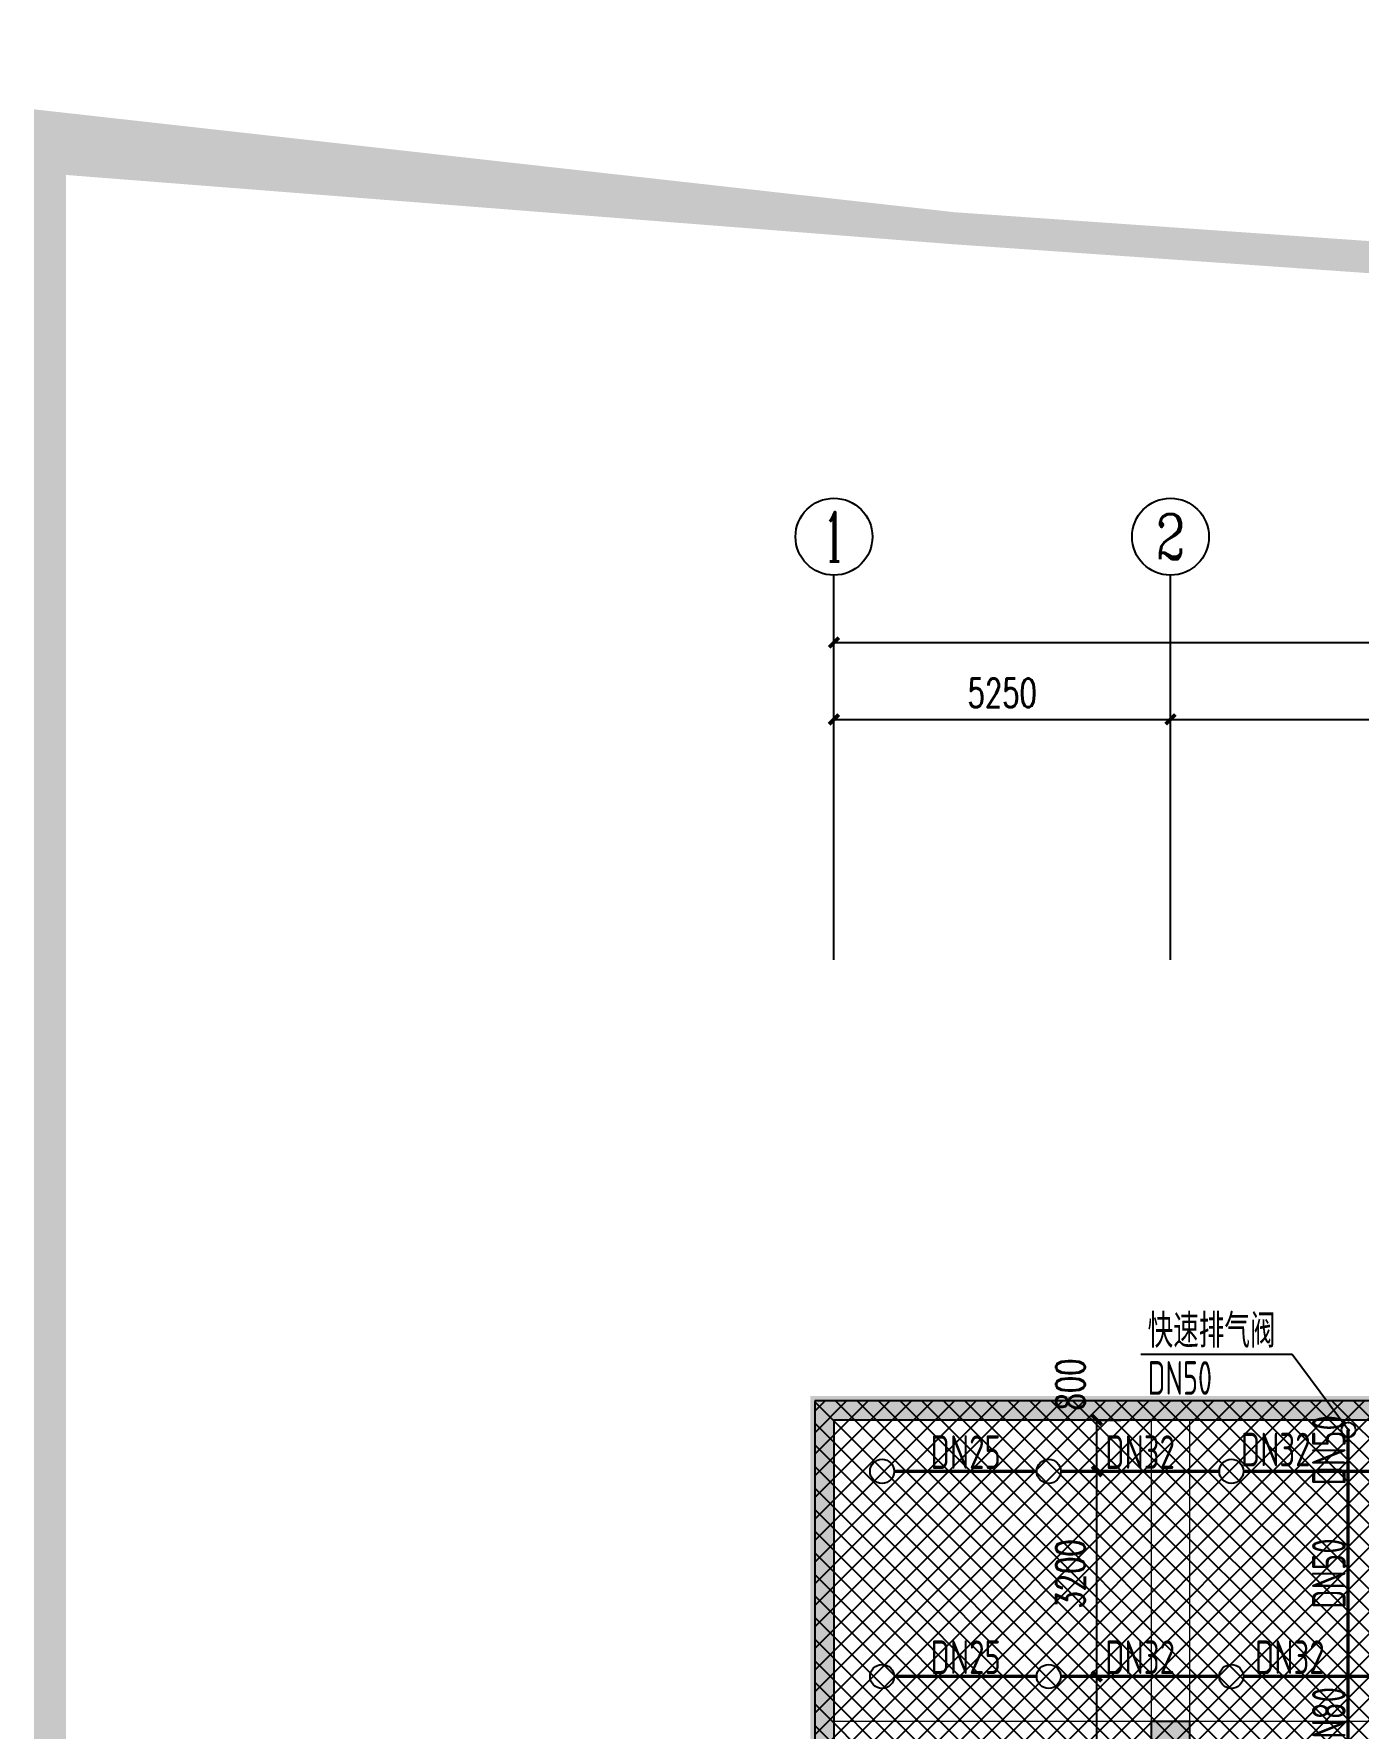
# Model space of a CAD drawing. Extents: x 6824721 to 16538177, y 2478193 to 6665639.
# Drawn here: x 8690830 to 8711492, y 2944346 to 2970777 of the extents above; entities that cross this region are included whole.
import ezdxf
from ezdxf.enums import TextEntityAlignment as Align

# ---------------------------------------------------------------- set-up
doc = ezdxf.new("R2010")
doc.units = 0
doc.header["$LTSCALE"] = 10
doc.linetypes.add('DASH', pattern=[0.35, 0.25, -0.1])
for name, color, linetype in [('0-wo', 8, 'Continuous'), ('AXIS', 3, 'Continuous'), ('AXIS_TEXT', 7, 'Continuous'), ('PUB_HATCH', 8, 'Continuous'), ('S-梁-虚线', 4, 'DASH'), ('W-EQUIP_喷头', 7, 'Continuous'), ('W-PIPE-喷淋中', 6, 'Continuous'), ('W-TEXT_喷淋', 7, 'Continuous'), ('W-TWT_DIM', 3, 'Continuous'), ('W-TWT_LEAD', 3, 'Continuous'), ('W-VALVE_喷淋', 7, 'Continuous'), ('WALL', 9, 'Continuous')]:
    doc.layers.add(name, color=color, linetype=linetype)
doc.layers.add('钢梁', color=141, linetype='Continuous', lineweight=18)
doc.styles.add('8B2_02', font='tssdeng.shx', dxfattribs={"width": 0.7, "bigfont": 'TSSDCHN.shx'})
doc.styles.add('_TCH_AXIS', font='COMPLEX', dxfattribs={"bigfont": 'GBCBIG'})
doc.styles.add('_TCH_DIM_T3', font='SIMPLEX', dxfattribs={"width": 0.7058823529411765, "bigfont": 'GBCBIG'})
doc.styles.add('_TWT_SERIAL', font='TSSDENG', dxfattribs={"width": 0.8, "height": 3.5, "bigfont": 'TSSDCHN'})
doc.styles.add('COMPLEX', font='COMPLEX')
doc.styles.add('STANDARD_T3', font='TSSDENG.shx', dxfattribs={"width": 0.5599999999999999, "bigfont": 'TSSDCHN.shx'})
doc.dimstyles.new('_TCH_ARCH&&150', dxfattribs={"dimtxt": 525, "dimasz": 150, "dimexe": 375, "dimexo": 450, "dimgap": 150, "dimtad": 1, "dimdec": 0, "dimzin": 0, "dimdsep": 46, "dimtxsty": 'STANDARD_T3', "dimblk": 'ARCHTICK', "dimcen": 0.09, "dimclrt": 7, "dimazin": 2, "dimtfac": 1, "dimtdec": 0, "dimtix": 1, "dimtmove": 2, "dimatfit": 3, "dimfxl": 0, "dimtolj": 1, "dimtzin": 0, "dimarcsym": 0})
doc.dimstyles.new('_TWT_ARCH&&150', dxfattribs={"dimtxt": 446.25, "dimasz": 150, "dimexe": 375, "dimexo": 450, "dimgap": 189.375, "dimtad": 1, "dimdec": 0, "dimzin": 0, "dimdsep": 46, "dimtxsty": '_TCH_DIM_T3', "dimblk": 'ARCHTICK', "dimcen": 0.09, "dimclrt": 7, "dimazin": 2, "dimtfac": 1, "dimtdec": 0, "dimtix": 1, "dimtmove": 2, "dimatfit": 3, "dimfxl": 0, "dimtolj": 1, "dimtzin": 0, "dimarcsym": 0})

# ---------------------------------------------------------------- blocks, each defined once
blk = doc.blocks.new('_FZH')
blk.add_lwpolyline([(-0.5, -0.5), (0.5, -0.5), (0.5, 0.5), (-0.5, 0.5)], close=True)
at = {"layer": 'PUB_HATCH'}
blk.add_solid([(-0.5, -0.5), (0.5, -0.5), (-0.5, 0.5), (0.5, 0.5)], dxfattribs=at)
blk = doc.blocks.new('_AXISO')
blk.add_circle((0, 0), 0.5)
at = {"layer": 'AXIS_TEXT', "style": 'COMPLEX', "width": 1.041666666666667}
blk.add_attdef('A', text='', height=0.56, dxfattribs=at).set_placement((-0.25, -0.28), (0.25, -0.28), align=Align.FIT)
blk = doc.blocks.new('_ArchTick')
at = {"color": 0, "linetype": 'ByBlock', "const_width": 0.4}
blk.add_lwpolyline([(-0.5, -0.5), (0.5, 0.5)], dxfattribs=at)
blk = doc.blocks.new('*D307')
at = {"layer": 'AXIS', "color": 0, "lineweight": -2, "transparency": 16777216}
for p, q in [((-95158.61351715086, 856555.7554065033), (-95158.61351715086, 860230.7554065033)), ((-89908.61348122713, 856555.7554065034), (-89908.61348122713, 860230.7554065033)), ((-95158.61351715086, 859855.7554065033), (-89908.61348122713, 859855.7554065033))]:
    blk.add_line(p, q, dxfattribs=at)
at = {"layer": 'Defpoints', "color": 0, "transparency": 16777216}
for p in [(-89908.61348122713, 859855.7554065033), (-95158.61351715086, 856105.7554065033), (-89908.61348122713, 856105.7554065034)]:
    blk.add_point(p, dxfattribs=at)
at = {"layer": 'AXIS', "color": 0, "lineweight": -2, "transparency": 16777216, "xscale": 150, "yscale": 150, "zscale": 150, "rotation": 180}
blk.add_blockref('_ArchTick', (-95158.61351715086, 859855.7554065033), dxfattribs=at)
at = {"layer": 'AXIS', "color": 0, "lineweight": -2, "transparency": 16777216, "xscale": 150, "yscale": 150, "zscale": 150}
blk.add_blockref('_ArchTick', (-89908.61348122713, 859855.7554065033), dxfattribs=at)
at = {"layer": 'AXIS', "color": 7, "transparency": 16777216, "insert": (-92533.613499189, 860268.2554065033), "char_height": 446.25, "attachment_point": 5, "style": '_TCH_DIM_T3'}
blk.add_mtext('\\A1;5250', dxfattribs=at)
blk = doc.blocks.new('*D308')
at = {"layer": 'AXIS', "color": 0, "lineweight": -2, "transparency": 16777216}
for p, q in [((-89908.61348122713, 856555.7554065034), (-89908.61348122713, 860230.7554065034)), ((-82108.61348122708, 856555.7554065034), (-82108.61348122708, 860230.7554065034)), ((-89908.61348122713, 859855.7554065034), (-82108.61348122708, 859855.7554065034))]:
    blk.add_line(p, q, dxfattribs=at)
at = {"layer": 'Defpoints', "color": 0, "transparency": 16777216}
for p in [(-82108.61348122708, 859855.7554065034), (-89908.61348122713, 856105.7554065034), (-82108.61348122708, 856105.7554065034)]:
    blk.add_point(p, dxfattribs=at)
at = {"layer": 'AXIS', "color": 0, "lineweight": -2, "transparency": 16777216, "xscale": 150, "yscale": 150, "zscale": 150, "rotation": 180}
blk.add_blockref('_ArchTick', (-89908.61348122713, 859855.7554065034), dxfattribs=at)
at = {"layer": 'AXIS', "color": 0, "lineweight": -2, "transparency": 16777216, "xscale": 150, "yscale": 150, "zscale": 150}
blk.add_blockref('_ArchTick', (-82108.61348122708, 859855.7554065034), dxfattribs=at)
at = {"layer": 'AXIS', "color": 7, "transparency": 16777216, "insert": (-86008.6134812271, 860268.2554065034), "char_height": 446.25, "attachment_point": 5, "style": '_TCH_DIM_T3'}
blk.add_mtext('\\A1;7800', dxfattribs=at)
blk = doc.blocks.new('*D263')
at = {"layer": 'AXIS', "color": 0, "lineweight": -2, "transparency": 16777216}
for p, q in [((-95158.61351715086, 856555.7554067916), (-95158.61351715086, 861430.7554067916)), ((106241.386482849, 856555.7554067916), (106241.386482849, 861430.7554067916)), ((-95158.61351715086, 861055.7554067916), (106241.386482849, 861055.7554067916))]:
    blk.add_line(p, q, dxfattribs=at)
at = {"layer": 'Defpoints', "color": 0, "transparency": 16777216}
for p in [(106241.386482849, 861055.7554067916), (-95158.61351715086, 856105.7554067916), (106241.386482849, 856105.7554067916)]:
    blk.add_point(p, dxfattribs=at)
at = {"layer": 'AXIS', "color": 0, "lineweight": -2, "transparency": 16777216, "xscale": 150, "yscale": 150, "zscale": 150, "rotation": 180}
blk.add_blockref('_ArchTick', (-95158.61351715086, 861055.7554067916), dxfattribs=at)
at = {"layer": 'AXIS', "color": 0, "lineweight": -2, "transparency": 16777216, "xscale": 150, "yscale": 150, "zscale": 150}
blk.add_blockref('_ArchTick', (106241.386482849, 861055.7554067916), dxfattribs=at)
at = {"layer": 'AXIS', "color": 7, "transparency": 16777216, "insert": (5541.386482849048, 861468.2554067916), "char_height": 446.25, "attachment_point": 5, "style": '_TCH_DIM_T3'}
blk.add_mtext('\\A1;201400', dxfattribs=at)
blk = doc.blocks.new('jkytk')
at = {"layer": 'WALL', "color": 1, "const_width": 200}
blk.add_lwpolyline([(8509913.928705813, 2927379.754168562), (8466213.778850311, 2927326.513839813), (8466213.77885031, 2940326.513839815), (8455038.807543818, 2940326.513839815), (8455038.807543818, 2940323.342381801), (8450938.807543818, 2940323.3423818), (8450938.807543818, 2940323.342381776), (8448238.807543818, 2940323.342381776), (8448238.807543818, 2940323.342381797), (8431488.80754872, 2940323.342381797), (8431488.80754872, 2936326.513839813), (8419188.807508485, 2936326.513839813), (8419188.807508485, 2936326.51383979), (8414588.807507893, 2936326.51383979), (8414588.807507893, 2936326.513839813), (8397663.807507893, 2936326.513839813), (8397663.807507895, 2958073.34238134), (8406688.807543818, 2958073.34238134), (8406689.034832405, 3040301.502778761)], dxfattribs=at)
blk = doc.blocks.new('LIANGMOBAN')
at = {"layer": 'S-梁-虚线', "color": 8, "lineweight": 18}
for p, q in [((1838791.351028987, 235178.4659268088), (1838791.351028987, 230478.4659268088)), ((1839391.351028987, 230478.4659268088), (1839391.351028987, 235178.4660064426)), ((1838791.351028987, 230478.4659268088), (1833841.351028987, 230478.4659268088)), ((1842416.35102899, 230478.4659268088), (1839391.351028987, 230478.4659268088))]:
    blk.add_line(p, q, dxfattribs=at)
blk = doc.blocks.new('*D426')
at = {"layer": 'Defpoints', "color": 0, "transparency": 16777216}
for p in [(8707008.400217569, 2945151.476990972), (8707414.816676958, 2945151.476990972), (8707008.400217569, 2941951.476989348)]:
    blk.add_point(p, dxfattribs=at)
at = {"layer": 'W-TWT_DIM', "color": 0, "lineweight": -2, "transparency": 16777216}
for p, q in [((8707414.816676958, 2941951.476989348), (8707414.816676958, 2945151.476990972)), ((8707458.400217569, 2945151.476990972), (8707789.816676958, 2945151.476990972)), ((8707458.400217569, 2941951.476989348), (8707789.816676958, 2941951.476989348))]:
    blk.add_line(p, q, dxfattribs=at)
at = {"layer": 'W-TWT_DIM', "color": 0, "lineweight": -2, "transparency": 16777216, "xscale": 150, "yscale": 150, "zscale": 150}
for p, rotation in [((8707414.816676958, 2945151.476990972), 90), ((8707414.816676958, 2941951.476989348), 270)]:
    blk.add_blockref('_ArchTick', p, dxfattribs=dict(at, rotation=rotation))
at = {"layer": 'W-TWT_DIM', "color": 7, "transparency": 16777216, "insert": (8707002.316676958, 2943551.476990161), "char_height": 446.25, "attachment_point": 5, "rotation": 90, "style": '_TCH_DIM_T3'}
blk.add_mtext('\\A1;3200', dxfattribs=at)
blk = doc.blocks.new('*D427')
at = {"layer": 'Defpoints', "color": 0, "transparency": 16777216}
for p in [(8707008.400217569, 2948351.476991162), (8707414.816676958, 2948351.476991162), (8707008.400217569, 2945151.476990972)]:
    blk.add_point(p, dxfattribs=at)
at = {"layer": 'W-TWT_DIM', "color": 0, "lineweight": -2, "transparency": 16777216}
for p, q in [((8707414.816676958, 2945151.476990972), (8707414.816676958, 2948351.476991162)), ((8707458.400217569, 2948351.476991162), (8707789.816676958, 2948351.476991162)), ((8707458.400217569, 2945151.476990972), (8707789.816676958, 2945151.476990972))]:
    blk.add_line(p, q, dxfattribs=at)
at = {"layer": 'W-TWT_DIM', "color": 0, "lineweight": -2, "transparency": 16777216, "xscale": 150, "yscale": 150, "zscale": 150}
for p, rotation in [((8707414.816676958, 2948351.476991162), 90), ((8707414.816676958, 2945151.476990972), 270)]:
    blk.add_blockref('_ArchTick', p, dxfattribs=dict(at, rotation=rotation))
at = {"layer": 'W-TWT_DIM', "color": 7, "transparency": 16777216, "insert": (8707002.316676958, 2946751.476991068), "char_height": 446.25, "attachment_point": 5, "rotation": 90, "style": '_TCH_DIM_T3'}
blk.add_mtext('\\A1;3200', dxfattribs=at)
blk = doc.blocks.new('*D428')
at = {"layer": 'Defpoints', "color": 0, "transparency": 16777216}
for p in [(8707008.400217569, 2949151.476988882), (8707414.816676958, 2949151.476988882), (8707008.400217569, 2948351.476991162)]:
    blk.add_point(p, dxfattribs=at)
at = {"layer": 'W-TWT_DIM', "color": 0, "lineweight": -2, "transparency": 16777216}
for p, q in [((8707414.816676958, 2948351.476991162), (8707414.816676958, 2949151.476988882)), ((8707458.400217569, 2949151.476988882), (8707789.816676958, 2949151.476988882)), ((8707458.400217569, 2948351.476991162), (8707789.816676958, 2948351.476991162))]:
    blk.add_line(p, q, dxfattribs=at)
at = {"layer": 'W-TWT_DIM', "color": 0, "lineweight": -2, "transparency": 16777216, "xscale": 150, "yscale": 150, "zscale": 150}
for p, rotation in [((8707414.816676958, 2949151.476988882), 90), ((8707414.816676958, 2948351.476991162), 270)]:
    blk.add_blockref('_ArchTick', p, dxfattribs=dict(at, rotation=rotation))
at = {"layer": 'W-TWT_DIM', "color": 7, "transparency": 16777216, "insert": (8707002.316676958, 2949706.476988882), "char_height": 446.25, "attachment_point": 5, "rotation": 90, "style": '_TCH_DIM_T3'}
blk.add_mtext('\\A1;800', dxfattribs=at)
blk = doc.blocks.new('$TwtSys$00000125')
blk.add_circle((0, 0, 1e-08), 1)
blk = doc.blocks.new('*X173')
at = {"color": 0}
for p, q in [((67764.91461955031, 41336.79867270311), (67838.15627530526, 41410.04032845804)), ((67846.24639989939, 41260.32993718488), (67765.16393837144, 41341.41239871283)), ((67827.86761093223, 41261.03105662239), (67765.86505780894, 41323.03360974567)), ((67766.31683968609, 41320.52322330922), (67854.43172469914, 41408.63810832227)), ((67861.12569166771, 41263.12831494623), (67767.96231613279, 41356.29169048114)), ((67768.51269592793, 41358.07441861039), (67816.88052939797, 41406.44225208042)), ((67770.37889283132, 41306.90760692478), (67868.04734108358, 41404.57605517704)), ((67873.7799207103, 41268.15175543331), (67772.98575661988, 41368.94591952373)), ((67776.35809665434, 41295.20914121813), (67879.74580679023, 41398.59685135402)), ((67799.08719693635, 41272.13380108859), (67776.96780227515, 41294.2531957498)), ((67884.69669722293, 41274.91264845033), (67779.74664963689, 41379.86269603638)), ((67783.942907799, 41285.11628283314), (67889.83866517522, 41391.01204020935)), ((67894.08069647699, 41283.20631872593), (67788.0403199125, 41389.24669529043)), ((67793.01860662164, 41276.51431212611), (67898.44063588225, 41381.93634138671)), ((67901.98007460662, 41292.98461012597), (67797.81861131253, 41397.14607342006)), ((67803.60597698425, 41269.42401295906), (67905.5309350493, 41371.3489710241)), ((67908.31049714057, 41304.33185712168), (67809.16585830825, 41403.47649595401)), ((67815.87154134053, 41264.01190778567), (67910.94304022269, 41359.08340666784)), ((67912.81170156416, 41317.50832222775), (67822.34232341431, 41407.9777003776)), ((67830.22386143907, 41260.68655835454), (67914.26838965382, 41344.7310865693)), ((67914.86957710063, 41333.12811622096), (67837.96211740751, 41410.03557591407)), ((67847.68071078378, 41260.46573816959), (67914.48920983876, 41327.27423722458)), ((67912.73106428656, 41352.94429856468), (67857.77829975124, 41407.8970631)), ((67872.32927626256, 41267.43663411872), (67907.51831388964, 41302.62567174579))]:
    blk.add_line(p, q, dxfattribs=at)
blk = doc.blocks.new('$VALVE$00000374')
at = {"elevation": 1e-08}
blk.add_lwpolyline([(-63.21242424242519, 0, 0.9999999999999999), (63.21242424242519, 0, 0.9999999999999999), (-63.21242424242519, 0, 1.063538091272939)], format="xyb", dxfattribs=at)
at = {"color": 7}
for radius in [6.637304545454545, 4.977978409090909]:
    blk.add_circle((0, -1.818989403545856e-12, 1e-08), radius, dxfattribs=at)
for p in [(-63.21242424242519, 0, 1e-08), (63.21242424242519, 0, 1e-08)]:
    blk.add_point(p)
at = {"color": 7, "xscale": 0.0637181236379547, "yscale": 0.0637181236379547, "zscale": 0.0637181236379547}
blk.add_blockref('*X173', (-4322.571009437394, -2633.771435403703, 1e-08), dxfattribs=at)
blk = doc.blocks.new('wet 45u67i')
at = {"layer": 'AXIS', "color": 3}
blk.add_line((-89908.61348122708, 856105.7554067916), (-89908.61348122708, 862105.7554067916), dxfattribs=at)
ref = blk.add_blockref('_AXISO', (-95158.61351715086, 862705.7554067916), dxfattribs=dict(at, xscale=1200, yscale=1200, zscale=1200))
ref.add_attrib('A', '1', dxfattribs={"layer": 'AXIS_TEXT', "height": 772.0818252151687, "style": '_TCH_AXIS'}).set_placement((-95324.05962255411, 862319.714494184), (-94993.16741174762, 862319.714494184), align=Align.FIT)
ref = blk.add_blockref('_AXISO', (-89908.61348122708, 862705.7554067916), dxfattribs=dict(at, xscale=1200, yscale=1200, zscale=1200))
ref.add_attrib('A', '2', dxfattribs={"layer": 'AXIS_TEXT', "height": 698.9222472437887, "style": '_TCH_AXIS'}).set_placement((-90141.58756364166, 862356.2942831698), (-89675.63939881249, 862356.2942831698), align=Align.FIT)
for p1, p2, distance, picture, middle in [((-95158.61351715086, 856105.7554067916), (106241.386482849, 856105.7554067916), 4950, '*D263', (5541.386482849048, 861468.2554067916)), ((-95158.61351715086, 856105.7554065033), (-89908.61348122713, 856105.7554065034), 3749.999999999884, '*D307', (-92533.613499189, 860268.2554065033)), ((-89908.61348122713, 856105.7554065034), (-82108.61348122708, 856105.7554065034), 3750, '*D308', (-86008.6134812271, 860268.2554065034))]:
    dim = blk.add_aligned_dim(p1=p1, p2=p2, distance=distance, dimstyle='_TCH_ARCH&&150', dxfattribs=at)
    dim.commit()
    dim.dimension.update_dxf_attribs({"geometry": picture, "text_midpoint": middle})

msp = doc.modelspace()

# ---------------------------------------------------------------- hatches: boundary and pattern name
h = msp.add_hatch()
h.set_pattern_fill('ANSI37', color=8, scale=150)
h.set_pattern_definition([(45, (8303016.857359398, 2710265.207206771), (-168.3798022700466, 168.3798022700466), []), (135, (8303016.857359398, 2710265.207206771), (-168.3798022700466, -168.3798022700466), [])])
h.paths.add_polyline_path([(8824414.083965503, 2949451.476917264), (8824414.083965503, 2935151.476917724), (8842714.083965497, 2935151.476917723), (8842714.083965585, 2879526.476917732), (8827964.083965523, 2879526.476917591), (8827964.083965523, 2881476.476917665), (8830839.083965492, 2881476.476917665), (8830939.083965497, 2886876.476917726), (8804334.57252969, 2886876.476917723), (8804142.250978343, 2820149.678677002), (8833564.083965512, 2820152.288581009), (8833564.083965512, 2817714.5064001), (8841204.796177777, 2810767.993920051), (8839163.947828345, 2808501.402202305), (8843102.615403116, 2804955.009988854), (8820829.19663577, 2780217.872359561), (8820829.19663577, 2770055.43181873), (8785124.615270717, 2730401.476917968), (8708264.084001422, 2730401.476917968), (8708264.084001426, 2736351.476917729), (8695014.0839655, 2750701.476917727), (8695014.085321514, 2775001.477452952), (8703014.08590224, 2775002.792210709), (8703014.085902242, 2949451.476917265), (8712039.341089182, 2949451.476917265)])
at = {"layer": '0-wo'}
for points in [[(8703314.083965499, 2949151.476917265), (8703014.083965499, 2949451.476917265), (8703014.083965499, 2891701.476917723), (8703314.083965499, 2891701.476917723)], [(8711739.34113548, 2949151.476917265), (8711739.34113548, 2949451.476917265), (8703014.083965499, 2949451.476917265), (8703314.083965499, 2949151.476917265)]]:
    msp.add_hatch(color=8, dxfattribs=at).paths.add_polyline_path(points)

# ---------------------------------------------------------------- linework, layer by layer
at = {"layer": '0-wo', "color": 3}
msp.add_line((8703314.083965499, 2956332.614878267), (8703314.083965499, 2962332.614878267), dxfattribs=at)
at = {"layer": '0-wo', "color": 8}
for p, q in [((8703014.083965499, 2949451.476917265), (8703014.083965499, 2891701.476917723)), ((8711739.34113548, 2949451.476917264), (8703014.083965499, 2949451.476917265)), ((8703314.083965499, 2949151.476917265), (8703314.083965499, 2891701.476917723)), ((8711739.34113548, 2949151.476917264), (8703314.083965499, 2949151.476917265))]:
    msp.add_line(p, q, dxfattribs=at)
at = {"layer": '0-wo', "color": 8, "const_width": 500, "flags": 128}
msp.add_lwpolyline([(8691080.38724867, 2969119.688875149), (8705175.972589308, 2967745.306319243), (8719304.254238041, 2966762.868722569), (8733454.367526354, 2966173.106121938), (8747615.401255911, 2965976.465679835), (8823194.772694273, 2965976.46568216), (8898774.144132635, 2965976.465684484), (8906244.124881936, 2965790.384103667), (8913695.589765454, 2965232.489649783), (8921110.025797518, 2964304.204424034), (8928469.03345968, 2963007.832041125), (8935754.350785179, 2961346.589553754), (8942947.898673372, 2959324.599467348), (8950031.82575853, 2956946.879513692), (8956988.552707726, 2954219.330194514), (8963800.81584399, 2951148.720142554), (8970451.709990868, 2947742.669324051), (8976924.73041966, 2944009.630125593), (8983203.770083388, 2939958.876785945), (8911619.678119075, 2861304.629331671), (8840035.586155498, 2782650.381876748), (8768451.494192252, 2703996.134422373), (8691080.387249136, 2726322.978973966), (8691080.387249136, 2847721.333924334)], close=True, dxfattribs=at)
at = {"layer": 'W-PIPE-喷淋中', "ltscale": 1.5, "const_width": 52.5}
for points in [[(8711335.92175147, 2948996.988909485), (8711335.92175147, 2948351.476991161)], [(8706476.584001437, 2948351.476990973), (8704251.584001426, 2948351.476990973)], [(8709326.584001426, 2948351.476991149), (8706851.584001437, 2948351.476990985)], [(8711335.92175147, 2948351.476991161), (8709701.584001426, 2948351.476991161)], [(8712576.584001414, 2948351.476991161), (8711335.92175147, 2948351.476991161)], [(8711335.92175147, 2948351.476991161), (8711335.92175147, 2945151.476990192)], [(8706476.584001437, 2945151.476990973), (8704251.584001426, 2945151.476990973)], [(8709326.584001426, 2945151.476990973), (8706851.584001437, 2945151.476990973)], [(8711335.92175147, 2945151.476990972), (8709701.584001426, 2945151.476990972)], [(8712576.584001418, 2945151.476990972), (8711335.92175147, 2945151.476990972)], [(8711335.92175147, 2945151.476990192), (8711335.92175147, 2941951.476989347)]]:
    msp.add_lwpolyline(points, dxfattribs=at)
at = {"layer": 'W-TWT_LEAD'}
for p, q in [((8710460.788211334, 2950175.489951086), (8708103.328896988, 2950175.489951086)), ((8711335.92175147, 2948996.988909485), (8710460.788211334, 2950175.489951086))]:
    msp.add_line(p, q, dxfattribs=at)

# ---------------------------------------------------------------- block references
msp.add_blockref('jkytk', (305383.7301502675, -8645.8069593166))
at = {"layer": '0-wo'}
msp.add_blockref('wet 45u67i', (8798472.69748265, 2100226.859471475), dxfattribs=at)
at = {"layer": '0-wo', "color": 8, "xscale": 600, "yscale": 600, "zscale": 600, "rotation": 90}
msp.add_blockref('_FZH', (8708564.084001422, 2944151.476917723), dxfattribs=at)
at = {"layer": 'W-EQUIP_喷头', "xscale": 187.5, "yscale": 187.5, "zscale": 187.5}
for p in [(8704064.084001426, 2948351.476990973), (8706664.084001437, 2948351.476990973), (8709514.084001426, 2948351.476991161), (8704064.084001426, 2945151.476990973), (8706664.084001437, 2945151.476990973), (8709514.084001426, 2945151.476990972)]:
    msp.add_blockref('$TwtSys$00000125', p, dxfattribs=at)
at = {"layer": 'W-VALVE_喷淋', "xscale": -1.8, "yscale": -1.8, "zscale": 1.8, "rotation": 90.00000065133412}
msp.add_blockref('$VALVE$00000374', (8711340.779731752, 2948997.524422307), dxfattribs=at)
at = {"layer": '钢梁', "color": 6}
msp.add_blockref('LIANGMOBAN', (6869472.732972436, 2713973.010991618), dxfattribs=at)

# ---------------------------------------------------------------- texts
at = {"layer": 'W-TEXT_喷淋', "style": '8B2_02', "width": 0.7}
for s, p in [('DN50', (8711298.42175147, 2948130.050258014)), ('DN50', (8711298.42175147, 2946207.294298368)), ('DN80', (8711298.42175147, 2943879.212538525))]:
    msp.add_text(s, height=525, rotation=90, dxfattribs=at).set_placement(p)
for s, p in [('DN32', (8709661.156363294, 2948428.078452785)), ('DN25', (8704819.901309125, 2948388.976990973)), ('DN32', (8707544.901309103, 2948388.976991067)), ('DN25', (8704819.901309125, 2945188.976990973)), ('DN32', (8707544.901309121, 2945188.976990972)), ('DN32', (8709880.82018414, 2945188.976990972))]:
    msp.add_text(s, height=525, dxfattribs=at).set_placement(p)
at = {"layer": 'W-TWT_LEAD', "color": 7, "style": '_TWT_SERIAL'}
for s, width, p in [('快速排气阀', 0.8, (8708208.328896988, 2950280.489951086)), ('DN50', 0.6400000000000001, (8708208.328896988, 2949545.489951086))]:
    msp.add_text(s, height=525, dxfattribs=dict(at, width=width)).set_placement(p)

# ---------------------------------------------------------------- dimensions: what is measured, and where the dimension line sits
at = {"layer": 'W-TWT_DIM'}
dim = msp.add_linear_dim(base=(8707414.816676958, 2949151.476988882), p1=(8707008.400217569, 2948351.476991162), p2=(8707008.400217569, 2949151.476988882), angle=90, dimstyle='_TWT_ARCH&&150', dxfattribs=at)
dim.commit()
dim.dimension.update_dxf_attribs({"geometry": '*D428', "text_midpoint": (8707002.316676958, 2949706.476988882), "dimtype": 129})
for p1, p2, picture, middle in [((8707008.400217569, 2945151.476990972), (8707008.400217569, 2948351.476991162), '*D427', (8707002.316676958, 2946751.476991068)), ((8707008.400217569, 2941951.476989348), (8707008.400217569, 2945151.476990972), '*D426', (8707002.316676958, 2943551.476990161))]:
    dim = msp.add_aligned_dim(p1=p1, p2=p2, distance=-406.41645938903093, dimstyle='_TWT_ARCH&&150', dxfattribs=at)
    dim.commit()
    dim.dimension.update_dxf_attribs({"geometry": picture, "text_midpoint": middle})

doc.saveas('drawing.dxf')
